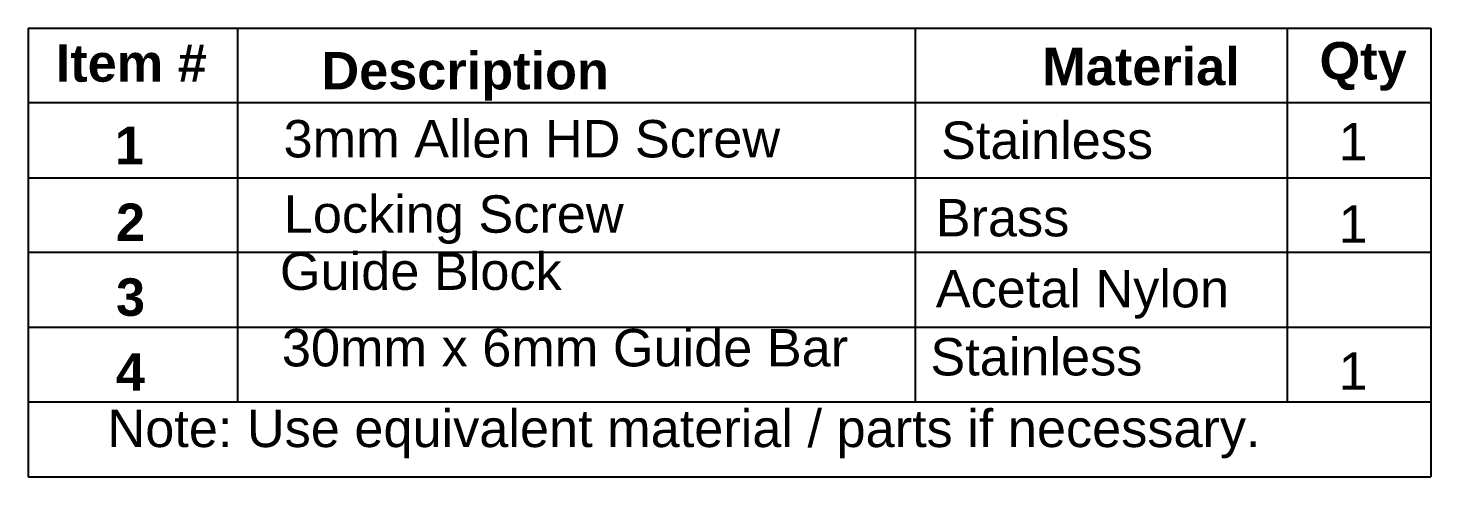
# Model space of a CAD drawing. Header units: millimetres. Extents: x -16619 to -11657, y 7083 to 8935.
# Drawn here: x -13529 to -13379, y 7877.3 to 7925.3 of the extents above; entities that cross this region are included whole.
import ezdxf

# ---------------------------------------------------------------- set-up
doc = ezdxf.new("R2010")
doc.units = ezdxf.units.MM
doc.header["$LTSCALE"] = 0.5
doc.header["$MEASUREMENT"] = 0
doc.layers.add('MODEL', color=7, linetype='Continuous')
doc.styles.add('style1', font='ARIAL.TTF')

msp = doc.modelspace()

# ---------------------------------------------------------------- linework, layer by layer
at = {"layer": 'MODEL'}
for p, q in [((-13529.018, 7925.3), (-13379.018, 7925.3)), ((-13529.018, 7925.3), (-13529.018, 7877.3)), ((-13506.631, 7925.3), (-13506.631, 7885.31)), ((-13434.151, 7925.3), (-13434.151, 7885.3)), ((-13394.391, 7925.3), (-13394.391, 7885.3)), ((-13379.018, 7925.3), (-13379.018, 7877.3)), ((-13379.018, 7917.3), (-13529.018, 7917.3)), ((-13529.018, 7909.3), (-13379.018, 7909.3)), ((-13379.018, 7901.3), (-13529.018, 7901.3)), ((-13529.018, 7893.3), (-13379.018, 7893.3)), ((-13379.018, 7885.3), (-13529.018, 7885.3)), ((-13529.018, 7877.3), (-13379.018, 7877.3))]:
    msp.add_line(p, q, dxfattribs=at)

# ---------------------------------------------------------------- texts
at = {"layer": 'MODEL', "char_height": 4, "attachment_point": 1, "style": 'style1'}
for s, insert, width in [('{\\fArial|b1|i0|c0|p34;Item #}', (-13526.061, 7923.562), 19.78647), ('{\\fArial|b1|i0|c0|p34;Material}', (-13420.574, 7923.191), 19.78647), ('{\\fArial|b1|i0|c0|p34;Qty}', (-13390.929, 7923.801), 14.71166), ('{\\fArial|b1|i0|c0|p34;Description}', (-13497.651, 7922.741), 19.78647), ('3mm Allen HD Screw', (-13501.699, 7915.467), 66.1092), ('Stainless', (-13431.397, 7915.305), 32.05837), ('{\\fArial|b1|i0|c0|p34;1}', (-13519.735, 7914.741), 7.6733), ('1', (-13388.887, 7915.157), 6.88664), ('{\\fArial|b1|i0|c0|p34;2}', (-13519.615, 7906.537), 7.6733), ('Locking Screw', (-13501.674, 7907.415), 72.03686), ('Brass', (-13431.968, 7907.026), 32.05837), ('1', (-13388.887, 7906.348), 6.88664), ('Guide Block{\\H1.4337x; }', (-13502.086, 7901.3), 67.90742), ('Acetal Nylon', (-13431.968, 7899.429), 32.05837), ('{\\fArial|b1|i0|c0|p34;3}', (-13519.615, 7898.537), 7.6733), ('30mm x 6mm Guide Bar{\\H1.4337x; }', (-13501.878, 7893.12), 80.15393), ('Stainless', (-13432.54, 7892.153), 32.05837), ('{\\fArial|b1|i0|c0|p34;4}', (-13519.615, 7890.515), 7.6733), ('1', (-13388.887, 7890.619), 6.88664), ('Note: Use equivalent material / parts if necessary. ', (-13520.523, 7884.494), 135.10444)]:
    msp.add_mtext(s, dxfattribs=dict(at, insert=insert, width=width))

doc.saveas('drawing.dxf')
